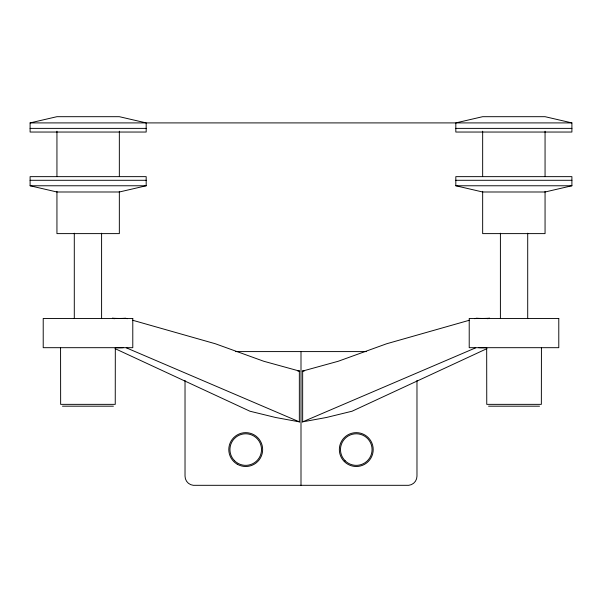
<?xml version="1.0" encoding="UTF-8"?>
<svg xmlns="http://www.w3.org/2000/svg" width="602" height="602" viewBox="0 0 602 602"><rect width="100%" height="100%" fill="white"/><g stroke="black" fill="none" stroke-linecap="round" stroke-linejoin="round"><path stroke-width="0.9" d="M115.321 347.685L115.245 404.356L60.644 404.356L60.569 347.685M304.477 370.862L302.655 371.171L302.655 421.851L302.212 422.032M541.431 347.685L541.356 404.356L486.755 404.356L486.679 347.685M486.913 348.648L352.065 411.219L326.45 417.479L302.655 421.851L475.693 347.821M487.68 318.759L489.456 318.202M469.409 320.234L386.627 343.765L338.234 361.26L302.227 371.171L302.655 371.171M474.76 318.714L476.543 318.202A43.622 7.405 -9.9 0 0 489.411 318.225M30.1 122.906L56.942 116.69L119.339 116.69L146.181 122.906L146.181 132.041L30.1 132.041L30.1 122.906L571.9 122.906L571.9 132.041L455.819 132.041L455.819 122.906L482.661 116.69L545.058 116.69L571.9 122.906M146.181 185.77L119.339 191.993L56.942 191.993L30.1 185.77L30.1 176.642L146.181 176.642L146.181 185.77L30.1 185.77M571.9 185.77L545.058 191.993L482.661 191.993L455.819 185.77L455.819 176.642L571.9 176.642L571.9 185.77L455.819 185.77M30.1 128.384L146.181 128.384M455.819 128.384L571.9 128.384M30.1 180.291L146.181 180.291M455.819 180.291L571.9 180.291M235.412 351.591L366.588 351.591M62.473 406.184L113.417 406.184M488.583 406.184L539.527 406.184M297.523 370.862L299.773 371.171L263.766 361.26L215.373 343.765L132.59 320.234M127.24 318.714L125.457 318.202A43.622 7.405 9.9 0 1 112.589 318.225M112.544 318.202L114.32 318.759M299.788 422.032L126.307 347.821M115.087 348.648L249.935 411.219L275.55 417.479L299.344 421.851L299.344 371.171M545.058 131.206L545.058 176.303M545.058 191.338L545.058 233.614L482.661 233.614L482.661 191.338M527.706 233.215L527.706 318.466M500.405 233.215L500.405 318.466M482.661 131.206L482.661 176.303M416.975 380.449L416.975 476.159A9.211 9.211 0 0 1 408.75 485.31L193.25 485.31A9.211 9.211 0 0 1 185.025 476.159L185.025 380.449M301 351.591L301 485.31M119.339 131.206L119.339 176.303M119.339 191.338L119.339 233.614L56.942 233.614L56.942 191.338M101.595 233.215L101.595 318.466M74.294 233.215L74.294 318.466M56.942 131.206L56.942 176.303M123.282 347.678A42.035 10.362 14.7 0 1 115.576 347.678M486.424 347.678A42.035 10.362 -14.7 0 1 478.718 347.678M132.786 318.466L43.216 318.466L43.216 347.685L132.786 347.685L132.786 318.466M558.784 318.466L469.214 318.466L469.214 347.685L558.784 347.685L558.784 318.466M237.263 464.232A16.924 16.924 0 0 0 262.653 449.574A16.924 16.924 0 0 0 237.263 434.915A16.924 16.924 0 0 0 237.263 464.232M234.562 460.741A15.795 15.795 0 0 0 260.982 453.66A15.795 15.795 0 0 0 241.635 434.32A15.795 15.795 0 0 0 234.562 460.741M344.306 461.546A16.924 16.924 0 0 0 372.623 453.953A16.924 16.924 0 0 0 351.892 433.222A16.924 16.924 0 0 0 344.306 461.546M345.104 460.741A15.795 15.795 0 0 0 371.532 453.66A15.795 15.795 0 0 0 352.185 434.32A15.795 15.795 0 0 0 345.104 460.741"/></g></svg>
